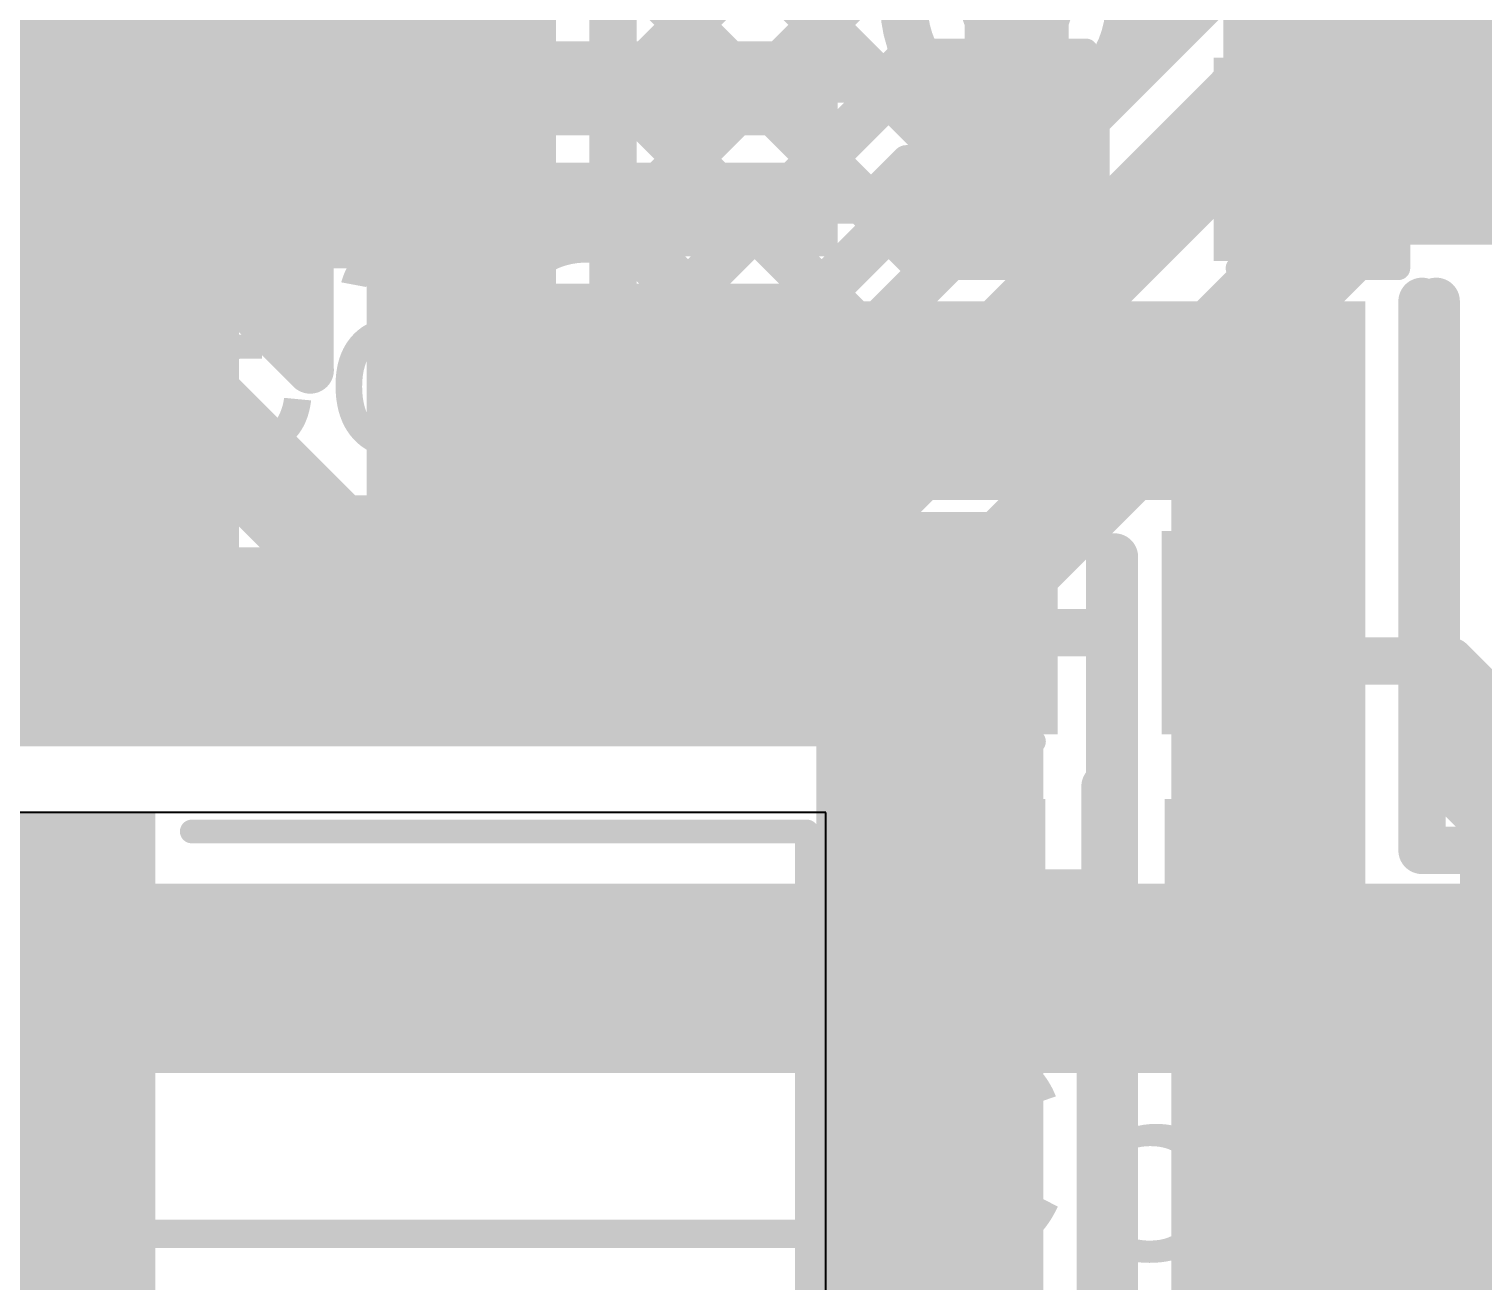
# Model space of a CAD drawing. Header units: millimetres. Extents: x -0.26 to 2.84, y -0.09 to 2.43.
# Drawn here: x 1.8396 to 2.1469, y 0.3581 to 0.6225 of the extents above; entities that cross this region are included whole.
import ezdxf

# ---------------------------------------------------------------- set-up
doc = ezdxf.new("R2010")
doc.units = ezdxf.units.MM
doc.header["$MEASUREMENT"] = 0
for name, color, linetype in [('BottomLayer', 5, 'Continuous'), ('BottomOverlay', 54, 'Continuous'), ('BottomPaste', 16, 'Continuous'), ('BottomSolder', 6, 'Continuous'), ('TopLayer', 1, 'Continuous'), ('TopOverlay', 2, 'Continuous'), ('TopPaste', 8, 'Continuous'), ('TopSolder', 216, 'Continuous'), ('ViaHoleLayer', 16, 'Continuous')]:
    doc.layers.add(name, color=color, linetype=linetype)
doc.styles.add('Arial', font='', dxfattribs={"height": 0.2})
doc.styles.get('Arial').set_extended_font_data('Arial')

# ---------------------------------------------------------------- blocks, each defined once
blk = doc.blocks.new('C__0603_B_57')
at = {"layer": 'BottomLayer'}
for points in [[(-0.015, 0.0175), (-0.015, -0.0175), (-0.045, -0.0175), (-0.045, 0.0175)], [(0.045, 0.0175), (0.045, -0.0175), (0.015, -0.0175), (0.015, 0.0175)]]:
    blk.add_hatch(color=5, dxfattribs=at).paths.add_polyline_path(points)
at = {"layer": 'BottomPaste'}
for points in [[(-0.015, 0.0175), (-0.015, -0.0175), (-0.045, -0.0175), (-0.045, 0.0175)], [(0.045, 0.0175), (0.045, -0.0175), (0.015, -0.0175), (0.015, 0.0175)]]:
    blk.add_hatch(color=16, dxfattribs=at).paths.add_polyline_path(points)
at = {"layer": 'BottomSolder'}
for points in [[(-0.011, 0.0215), (-0.011, -0.0215), (-0.049, -0.0215), (-0.049, 0.0215)], [(0.049, 0.0215), (0.049, -0.0215), (0.011, -0.0215), (0.011, 0.0215)]]:
    blk.add_hatch(color=6, dxfattribs=at).paths.add_polyline_path(points)
at = {"layer": 'BottomOverlay', "const_width": 0.005}
for points in [[(-0.05, -0.023), (-0.05, 0.023)], [(-0.016, 0.023), (-0.05, 0.023)], [(0.05, 0.023), (0.016, 0.023)], [(0.05, -0.023), (0.05, 0.023)], [(-0.016, -0.023), (-0.05, -0.023)], [(0.05, -0.023), (0.016, -0.023)]]:
    blk.add_lwpolyline(points, dxfattribs=at)
at = {"layer": 'BottomOverlay', "const_width": 0.0025}
for points in [[(-0.05125, 0.023, 1), (-0.04875, 0.023, 1)], [(-0.05125, 0.023, 1), (-0.04875, 0.023, 1)], [(-0.01725, 0.023, 1), (-0.01475, 0.023, 1)], [(0.01475, 0.023, 1), (0.01725, 0.023, 1)], [(0.04875, 0.023, 1), (0.05125, 0.023, 1)], [(0.04875, 0.023, 1), (0.05125, 0.023, 1)], [(-0.05125, -0.023, 1), (-0.04875, -0.023, 1)], [(-0.05125, -0.023, 1), (-0.04875, -0.023, 1)], [(-0.01725, -0.023, 1), (-0.01475, -0.023, 1)], [(0.01475, -0.023, 1), (0.01725, -0.023, 1)], [(0.04875, -0.023, 1), (0.05125, -0.023, 1)], [(0.04875, -0.023, 1), (0.05125, -0.023, 1)]]:
    blk.add_lwpolyline(points, format="xyb", close=True, dxfattribs=at)
blk = doc.blocks.new('C__0603_62')
at = {"layer": 'TopLayer'}
for points in [[(-0.015, 0.0175), (-0.015, -0.0175), (-0.045, -0.0175), (-0.045, 0.0175)], [(0.045, 0.0175), (0.045, -0.0175), (0.015, -0.0175), (0.015, 0.0175)]]:
    blk.add_hatch(color=1, dxfattribs=at).paths.add_polyline_path(points)
at = {"layer": 'TopPaste'}
for points in [[(-0.015, 0.0175), (-0.015, -0.0175), (-0.045, -0.0175), (-0.045, 0.0175)], [(0.045, 0.0175), (0.045, -0.0175), (0.015, -0.0175), (0.015, 0.0175)]]:
    blk.add_hatch(color=8, dxfattribs=at).paths.add_polyline_path(points)
at = {"layer": 'TopSolder'}
for points in [[(-0.01264, 0.01986), (-0.01264, -0.01986), (-0.04736, -0.01986), (-0.04736, 0.01986)], [(0.04736, 0.01986), (0.04736, -0.01986), (0.01264, -0.01986), (0.01264, 0.01986)]]:
    blk.add_hatch(color=216, dxfattribs=at).paths.add_polyline_path(points)
at = {"layer": 'TopOverlay', "const_width": 0.005}
for points in [[(-0.049, 0.021), (-0.049, -0.021)], [(-0.018, 0.021), (-0.049, 0.021)], [(0.049, 0.021), (0.018, 0.021)], [(0.049, 0.021), (0.049, -0.021)], [(-0.018, -0.021), (-0.049, -0.021)], [(0.049, -0.021), (0.018, -0.021)]]:
    blk.add_lwpolyline(points, dxfattribs=at)
at = {"layer": 'TopOverlay', "const_width": 0.0025}
for points in [[(-0.05025, 0.021, 1), (-0.04775, 0.021, 1)], [(-0.05025, 0.021, 1), (-0.04775, 0.021, 1)], [(-0.01925, 0.021, 1), (-0.01675, 0.021, 1)], [(0.01675, 0.021, 1), (0.01925, 0.021, 1)], [(0.04775, 0.021, 1), (0.05025, 0.021, 1)], [(0.04775, 0.021, 1), (0.05025, 0.021, 1)], [(-0.05025, -0.021, 1), (-0.04775, -0.021, 1)], [(-0.05025, -0.021, 1), (-0.04775, -0.021, 1)], [(-0.01925, -0.021, 1), (-0.01675, -0.021, 1)], [(0.01675, -0.021, 1), (0.01925, -0.021, 1)], [(0.04775, -0.021, 1), (0.05025, -0.021, 1)], [(0.04775, -0.021, 1), (0.05025, -0.021, 1)]]:
    blk.add_lwpolyline(points, format="xyb", close=True, dxfattribs=at)
blk = doc.blocks.new('28_HTSSOP_69')
at = {"layer": 'TopLayer'}
for points in [[(-0.14173, 0.17224), (-0.07874, 0.17224), (-0.07874, 0.16043), (-0.14173, 0.16043)], [(0.07874, 0.17224), (0.14173, 0.17224), (0.14173, 0.16043), (0.07874, 0.16043)], [(-0.14173, 0.14665), (-0.07874, 0.14665), (-0.07874, 0.13484), (-0.14173, 0.13484)], [(0.07874, 0.14665), (0.14173, 0.14665), (0.14173, 0.13484), (0.07874, 0.13484)], [(-0.14173, 0.12106), (-0.07874, 0.12106), (-0.07874, 0.10925), (-0.14173, 0.10925)], [(-0.04724, 0.12146), (0.04724, 0.12146), (0.04724, -0.12146), (-0.04724, -0.12146)], [(0.07874, 0.12106), (0.14173, 0.12106), (0.14173, 0.10925), (0.07874, 0.10925)], [(-0.14173, 0.09547), (-0.07874, 0.09547), (-0.07874, 0.08366), (-0.14173, 0.08366)], [(0.07874, 0.09547), (0.14173, 0.09547), (0.14173, 0.08366), (0.07874, 0.08366)], [(-0.14173, 0.06988), (-0.07874, 0.06988), (-0.07874, 0.05807), (-0.14173, 0.05807)], [(0.07874, 0.06988), (0.14173, 0.06988), (0.14173, 0.05807), (0.07874, 0.05807)], [(-0.14173, 0.04429), (-0.07874, 0.04429), (-0.07874, 0.03248), (-0.14173, 0.03248)], [(0.07874, 0.04429), (0.14173, 0.04429), (0.14173, 0.03248), (0.07874, 0.03248)], [(-0.14173, 0.0187), (-0.07874, 0.0187), (-0.07874, 0.00689), (-0.14173, 0.00689)], [(0.07874, 0.0187), (0.14173, 0.0187), (0.14173, 0.00689), (0.07874, 0.00689)], [(-0.14173, -0.00689), (-0.07874, -0.00689), (-0.07874, -0.0187), (-0.14173, -0.0187)], [(0.07874, -0.00689), (0.14173, -0.00689), (0.14173, -0.0187), (0.07874, -0.0187)], [(-0.14173, -0.03248), (-0.07874, -0.03248), (-0.07874, -0.04429), (-0.14173, -0.04429)], [(0.07874, -0.03248), (0.14173, -0.03248), (0.14173, -0.04429), (0.07874, -0.04429)], [(-0.14173, -0.05807), (-0.07874, -0.05807), (-0.07874, -0.06988), (-0.14173, -0.06988)], [(0.07874, -0.05807), (0.14173, -0.05807), (0.14173, -0.06988), (0.07874, -0.06988)], [(-0.14173, -0.08366), (-0.07874, -0.08366), (-0.07874, -0.09547), (-0.14173, -0.09547)], [(0.07874, -0.08366), (0.14173, -0.08366), (0.14173, -0.09547), (0.07874, -0.09547)], [(-0.14173, -0.10925), (-0.07874, -0.10925), (-0.07874, -0.12106), (-0.14173, -0.12106)], [(0.07874, -0.10925), (0.14173, -0.10925), (0.14173, -0.12106), (0.07874, -0.12106)], [(-0.14173, -0.13484), (-0.07874, -0.13484), (-0.07874, -0.14665), (-0.14173, -0.14665)], [(0.07874, -0.13484), (0.14173, -0.13484), (0.14173, -0.14665), (0.07874, -0.14665)], [(-0.14173, -0.16043), (-0.07874, -0.16043), (-0.07874, -0.17224), (-0.14173, -0.17224)], [(0.07874, -0.16043), (0.14173, -0.16043), (0.14173, -0.17224), (0.07874, -0.17224)]]:
    blk.add_hatch(color=1, dxfattribs=at).paths.add_polyline_path(points)
at = {"layer": 'TopPaste'}
for points in [[(-0.14173, 0.17224), (-0.07874, 0.17224), (-0.07874, 0.16043), (-0.14173, 0.16043)], [(0.07874, 0.17224), (0.14173, 0.17224), (0.14173, 0.16043), (0.07874, 0.16043)], [(-0.14173, 0.14665), (-0.07874, 0.14665), (-0.07874, 0.13484), (-0.14173, 0.13484)], [(0.07874, 0.14665), (0.14173, 0.14665), (0.14173, 0.13484), (0.07874, 0.13484)], [(-0.14173, 0.12106), (-0.07874, 0.12106), (-0.07874, 0.10925), (-0.14173, 0.10925)], [(-0.04724, 0.12146), (0.04724, 0.12146), (0.04724, -0.12146), (-0.04724, -0.12146)], [(0.07874, 0.12106), (0.14173, 0.12106), (0.14173, 0.10925), (0.07874, 0.10925)], [(-0.14173, 0.09547), (-0.07874, 0.09547), (-0.07874, 0.08366), (-0.14173, 0.08366)], [(0.07874, 0.09547), (0.14173, 0.09547), (0.14173, 0.08366), (0.07874, 0.08366)], [(-0.14173, 0.06988), (-0.07874, 0.06988), (-0.07874, 0.05807), (-0.14173, 0.05807)], [(0.07874, 0.06988), (0.14173, 0.06988), (0.14173, 0.05807), (0.07874, 0.05807)], [(-0.14173, 0.04429), (-0.07874, 0.04429), (-0.07874, 0.03248), (-0.14173, 0.03248)], [(0.07874, 0.04429), (0.14173, 0.04429), (0.14173, 0.03248), (0.07874, 0.03248)], [(-0.14173, 0.0187), (-0.07874, 0.0187), (-0.07874, 0.00689), (-0.14173, 0.00689)], [(0.07874, 0.0187), (0.14173, 0.0187), (0.14173, 0.00689), (0.07874, 0.00689)], [(-0.14173, -0.00689), (-0.07874, -0.00689), (-0.07874, -0.0187), (-0.14173, -0.0187)], [(0.07874, -0.00689), (0.14173, -0.00689), (0.14173, -0.0187), (0.07874, -0.0187)], [(-0.14173, -0.03248), (-0.07874, -0.03248), (-0.07874, -0.04429), (-0.14173, -0.04429)], [(0.07874, -0.03248), (0.14173, -0.03248), (0.14173, -0.04429), (0.07874, -0.04429)], [(-0.14173, -0.05807), (-0.07874, -0.05807), (-0.07874, -0.06988), (-0.14173, -0.06988)], [(0.07874, -0.05807), (0.14173, -0.05807), (0.14173, -0.06988), (0.07874, -0.06988)], [(-0.14173, -0.08366), (-0.07874, -0.08366), (-0.07874, -0.09547), (-0.14173, -0.09547)], [(0.07874, -0.08366), (0.14173, -0.08366), (0.14173, -0.09547), (0.07874, -0.09547)], [(-0.14173, -0.10925), (-0.07874, -0.10925), (-0.07874, -0.12106), (-0.14173, -0.12106)], [(0.07874, -0.10925), (0.14173, -0.10925), (0.14173, -0.12106), (0.07874, -0.12106)], [(-0.14173, -0.13484), (-0.07874, -0.13484), (-0.07874, -0.14665), (-0.14173, -0.14665)], [(0.07874, -0.13484), (0.14173, -0.13484), (0.14173, -0.14665), (0.07874, -0.14665)], [(-0.14173, -0.16043), (-0.07874, -0.16043), (-0.07874, -0.17224), (-0.14173, -0.17224)], [(0.07874, -0.16043), (0.14173, -0.16043), (0.14173, -0.17224), (0.07874, -0.17224)]]:
    blk.add_hatch(color=8, dxfattribs=at).paths.add_polyline_path(points)
at = {"layer": 'TopSolder'}
for points in [[(-0.14573, 0.17624), (-0.07474, 0.17624), (-0.07474, 0.15643), (-0.14573, 0.15643)], [(0.07474, 0.17624), (0.14573, 0.17624), (0.14573, 0.15643), (0.07474, 0.15643)], [(-0.14573, 0.15065), (-0.07474, 0.15065), (-0.07474, 0.13084), (-0.14573, 0.13084)], [(0.07474, 0.15065), (0.14573, 0.15065), (0.14573, 0.13084), (0.07474, 0.13084)], [(-0.14573, 0.12506), (-0.07474, 0.12506), (-0.07474, 0.10525), (-0.14573, 0.10525)], [(-0.05124, 0.12546), (0.05124, 0.12546), (0.05124, -0.12546), (-0.05124, -0.12546)], [(0.07474, 0.12506), (0.14573, 0.12506), (0.14573, 0.10525), (0.07474, 0.10525)], [(-0.14573, 0.09947), (-0.07474, 0.09947), (-0.07474, 0.07966), (-0.14573, 0.07966)], [(0.07474, 0.09947), (0.14573, 0.09947), (0.14573, 0.07966), (0.07474, 0.07966)], [(-0.14573, 0.07388), (-0.07474, 0.07388), (-0.07474, 0.05407), (-0.14573, 0.05407)], [(0.07474, 0.07388), (0.14573, 0.07388), (0.14573, 0.05407), (0.07474, 0.05407)], [(-0.14573, 0.04829), (-0.07474, 0.04829), (-0.07474, 0.02848), (-0.14573, 0.02848)], [(0.07474, 0.04829), (0.14573, 0.04829), (0.14573, 0.02848), (0.07474, 0.02848)], [(-0.14573, 0.0227), (-0.07474, 0.0227), (-0.07474, 0.00289), (-0.14573, 0.00289)], [(0.07474, 0.0227), (0.14573, 0.0227), (0.14573, 0.00289), (0.07474, 0.00289)], [(-0.14573, -0.00289), (-0.07474, -0.00289), (-0.07474, -0.0227), (-0.14573, -0.0227)], [(0.07474, -0.00289), (0.14573, -0.00289), (0.14573, -0.0227), (0.07474, -0.0227)], [(-0.14573, -0.02848), (-0.07474, -0.02848), (-0.07474, -0.04829), (-0.14573, -0.04829)], [(0.07474, -0.02848), (0.14573, -0.02848), (0.14573, -0.04829), (0.07474, -0.04829)], [(-0.14573, -0.05407), (-0.07474, -0.05407), (-0.07474, -0.07388), (-0.14573, -0.07388)], [(0.07474, -0.05407), (0.14573, -0.05407), (0.14573, -0.07388), (0.07474, -0.07388)], [(-0.14573, -0.07966), (-0.07474, -0.07966), (-0.07474, -0.09947), (-0.14573, -0.09947)], [(0.07474, -0.07966), (0.14573, -0.07966), (0.14573, -0.09947), (0.07474, -0.09947)], [(-0.14573, -0.10525), (-0.07474, -0.10525), (-0.07474, -0.12506), (-0.14573, -0.12506)], [(0.07474, -0.10525), (0.14573, -0.10525), (0.14573, -0.12506), (0.07474, -0.12506)], [(-0.14573, -0.13084), (-0.07474, -0.13084), (-0.07474, -0.15065), (-0.14573, -0.15065)], [(0.07474, -0.13084), (0.14573, -0.13084), (0.14573, -0.15065), (0.07474, -0.15065)], [(-0.14573, -0.15643), (-0.07474, -0.15643), (-0.07474, -0.17624), (-0.14573, -0.17624)], [(0.07474, -0.15643), (0.14573, -0.15643), (0.14573, -0.17624), (0.07474, -0.17624)]]:
    blk.add_hatch(color=216, dxfattribs=at).paths.add_polyline_path(points)
at = {"layer": 'TopOverlay'}
for points, const_width in [([(-0.12953, 0.186, 1), (-0.13847, 0.186, 1)], 0.01), ([(-0.14097, 0.186, 1), (-0.13597, 0.186, 1)], 0.005), ([(-0.13203, 0.186, 1), (-0.12703, 0.186, 1)], 0.005), ([(-0.07625, 0.191, 1), (-0.07375, 0.191, 1)], 0.0025), ([(0.07375, 0.191, 1), (0.07625, 0.191, 1)], 0.0025), ([(-0.07625, -0.191, 1), (-0.07375, -0.191, 1)], 0.0025), ([(0.07375, -0.191, 1), (0.07625, -0.191, 1)], 0.0025)]:
    blk.add_lwpolyline(points, format="xyb", close=True, dxfattribs=dict(at, const_width=const_width))
at = {"layer": 'TopOverlay', "const_width": 0.005}
for points in [[(-0.075, 0.191), (0.075, 0.191)], [(-0.075, -0.191), (0.075, -0.191)]]:
    blk.add_lwpolyline(points, dxfattribs=at)
blk = doc.blocks.new('YPRH1207_181M_93')
at = {"layer": 'TopLayer'}
blk.add_hatch(color=1, dxfattribs=at).paths.add_polyline_path([(0.1378, 0.1063), (0.24803, 0.1063), (0.24803, -0.1063), (0.1378, -0.1063)])
at = {"layer": 'TopPaste'}
blk.add_hatch(color=8, dxfattribs=at).paths.add_polyline_path([(0.1378, 0.1063), (0.24803, 0.1063), (0.24803, -0.1063), (0.1378, -0.1063)])
at = {"layer": 'TopSolder'}
blk.add_hatch(color=216, dxfattribs=at).paths.add_polyline_path([(0.1338, 0.1103), (0.25203, 0.1103), (0.25203, -0.1103), (0.1338, -0.1103)])
at = {"layer": 'TopOverlay', "const_width": 0.005}
for points in [[(0.248, -0.118), (0.248, -0.248)], [(-0.248, -0.248), (0.248, -0.248)]]:
    blk.add_lwpolyline(points, dxfattribs=at)
at = {"layer": 'TopOverlay', "const_width": 0.0025}
for points in [[(0.24675, -0.118, 1), (0.24925, -0.118, 1)], [(0.24675, -0.248, 1), (0.24925, -0.248, 1)], [(0.24675, -0.248, 1), (0.24925, -0.248, 1)]]:
    blk.add_lwpolyline(points, format="xyb", close=True, dxfattribs=at)
blk = doc.blocks.new('C__0603_100')
at = {"layer": 'TopLayer'}
for points in [[(-0.045, -0.0175), (-0.045, 0.0175), (-0.015, 0.0175), (-0.015, -0.0175)], [(0.015, -0.0175), (0.015, 0.0175), (0.045, 0.0175), (0.045, -0.0175)]]:
    blk.add_hatch(color=1, dxfattribs=at).paths.add_polyline_path(points)
at = {"layer": 'TopPaste'}
for points in [[(-0.045, -0.0175), (-0.045, 0.0175), (-0.015, 0.0175), (-0.015, -0.0175)], [(0.015, -0.0175), (0.015, 0.0175), (0.045, 0.0175), (0.045, -0.0175)]]:
    blk.add_hatch(color=8, dxfattribs=at).paths.add_polyline_path(points)
at = {"layer": 'TopSolder'}
for points in [[(-0.049, -0.0215), (-0.049, 0.0215), (-0.011, 0.0215), (-0.011, -0.0215)], [(0.011, -0.0215), (0.011, 0.0215), (0.049, 0.0215), (0.049, -0.0215)]]:
    blk.add_hatch(color=216, dxfattribs=at).paths.add_polyline_path(points)
at = {"layer": 'TopOverlay', "const_width": 0.005}
for points in [[(-0.05, -0.023), (-0.05, 0.023)], [(-0.05, 0.023), (-0.016, 0.023)], [(0.016, 0.023), (0.05, 0.023)], [(0.05, -0.023), (0.05, 0.023)], [(-0.05, -0.023), (-0.016, -0.023)], [(0.016, -0.023), (0.05, -0.023)]]:
    blk.add_lwpolyline(points, dxfattribs=at)
at = {"layer": 'TopOverlay', "const_width": 0.0025}
for points in [[(-0.05125, 0.023, 1), (-0.04875, 0.023, 1)], [(-0.05125, 0.023, 1), (-0.04875, 0.023, 1)], [(-0.01725, 0.023, 1), (-0.01475, 0.023, 1)], [(0.01475, 0.023, 1), (0.01725, 0.023, 1)], [(0.04875, 0.023, 1), (0.05125, 0.023, 1)], [(0.04875, 0.023, 1), (0.05125, 0.023, 1)], [(-0.05125, -0.023, 1), (-0.04875, -0.023, 1)], [(-0.05125, -0.023, 1), (-0.04875, -0.023, 1)], [(-0.01725, -0.023, 1), (-0.01475, -0.023, 1)], [(0.01475, -0.023, 1), (0.01725, -0.023, 1)], [(0.04875, -0.023, 1), (0.05125, -0.023, 1)], [(0.04875, -0.023, 1), (0.05125, -0.023, 1)]]:
    blk.add_lwpolyline(points, format="xyb", close=True, dxfattribs=at)
blk = doc.blocks.new('C__0603_114')
at = {"layer": 'TopLayer'}
for points in [[(-0.045, -0.0175), (-0.045, 0.0175), (-0.015, 0.0175), (-0.015, -0.0175)], [(0.015, -0.0175), (0.015, 0.0175), (0.045, 0.0175), (0.045, -0.0175)]]:
    blk.add_hatch(color=1, dxfattribs=at).paths.add_polyline_path(points)
at = {"layer": 'TopPaste'}
for points in [[(-0.045, -0.0175), (-0.045, 0.0175), (-0.015, 0.0175), (-0.015, -0.0175)], [(0.015, -0.0175), (0.015, 0.0175), (0.045, 0.0175), (0.045, -0.0175)]]:
    blk.add_hatch(color=8, dxfattribs=at).paths.add_polyline_path(points)
at = {"layer": 'TopSolder'}
for points in [[(-0.049, -0.0215), (-0.049, 0.0215), (-0.011, 0.0215), (-0.011, -0.0215)], [(0.011, -0.0215), (0.011, 0.0215), (0.049, 0.0215), (0.049, -0.0215)]]:
    blk.add_hatch(color=216, dxfattribs=at).paths.add_polyline_path(points)
at = {"layer": 'TopOverlay', "const_width": 0.005}
for points in [[(-0.05, -0.023), (-0.05, 0.023)], [(-0.05, 0.023), (-0.016, 0.023)], [(0.016, 0.023), (0.05, 0.023)], [(0.05, -0.023), (0.05, 0.023)], [(-0.05, -0.023), (-0.016, -0.023)], [(0.016, -0.023), (0.05, -0.023)]]:
    blk.add_lwpolyline(points, dxfattribs=at)
at = {"layer": 'TopOverlay', "const_width": 0.0025}
for points in [[(-0.05125, 0.023, 1), (-0.04875, 0.023, 1)], [(-0.05125, 0.023, 1), (-0.04875, 0.023, 1)], [(-0.01725, 0.023, 1), (-0.01475, 0.023, 1)], [(0.01475, 0.023, 1), (0.01725, 0.023, 1)], [(0.04875, 0.023, 1), (0.05125, 0.023, 1)], [(0.04875, 0.023, 1), (0.05125, 0.023, 1)], [(-0.05125, -0.023, 1), (-0.04875, -0.023, 1)], [(-0.05125, -0.023, 1), (-0.04875, -0.023, 1)], [(-0.01725, -0.023, 1), (-0.01475, -0.023, 1)], [(0.01475, -0.023, 1), (0.01725, -0.023, 1)], [(0.04875, -0.023, 1), (0.05125, -0.023, 1)], [(0.04875, -0.023, 1), (0.05125, -0.023, 1)]]:
    blk.add_lwpolyline(points, format="xyb", close=True, dxfattribs=at)

msp = doc.modelspace()

# ---------------------------------------------------------------- hatches: boundary and pattern name
at = {"layer": 'BottomLayer'}
h = msp.add_hatch(color=5, dxfattribs=at)
edge = h.paths.add_edge_path()
edge.add_arc((2.04831, 0.62769), 0.01181, 0, 360)
h = msp.add_hatch(color=5, dxfattribs=at)
edge = h.paths.add_edge_path()
edge.add_arc((1.931, 0.552), 0.01181, 0, 360)
at = {"layer": 'TopLayer'}
for points in [[(1.817, 0.572), (1.912, 0.572), (1.912, 0.784), (1.817, 0.784)], [(2.092, 0.577), (2.158, 0.577), (2.158, 0.664), (2.092, 0.664)], [(1.817, 0.476), (1.884, 0.476), (1.884, 0.591), (1.817, 0.591)], [(1.911, 0.523), (2.122, 0.523), (2.122, 0.565), (1.911, 0.565)], [(2.081, 0.306), (2.122, 0.306), (2.122, 0.534), (2.081, 0.534)], [(1.834, 0.476), (2.054, 0.476), (2.054, 0.513), (1.834, 0.513)], [(2.006, 0.194), (2.054, 0.194), (2.054, 0.513), (2.006, 0.513)], [(2.114, 0.306), (2.313, 0.306), (2.313, 0.437), (2.114, 0.437)]]:
    msp.add_hatch(color=1, dxfattribs=at).paths.add_polyline_path(points)
h = msp.add_hatch(color=1, dxfattribs=at)
edge = h.paths.add_edge_path()
edge.add_arc((2.04831, 0.62769), 0.01181, 0, 360)
h = msp.add_hatch(color=1, dxfattribs=at)
edge = h.paths.add_edge_path()
edge.add_arc((1.931, 0.552), 0.01181, 0, 360)
at = {"layer": 'ViaHoleLayer'}
h = msp.add_hatch(color=16, dxfattribs=at)
edge = h.paths.add_edge_path()
edge.add_arc((2.04831, 0.62769), 0.00591, 0, 360)
h = msp.add_hatch(color=16, dxfattribs=at)
edge = h.paths.add_edge_path()
edge.add_arc((1.931, 0.552), 0.00591, 0, 360)

# ---------------------------------------------------------------- linework, layer by layer
at = {"layer": 'BottomLayer'}
for points, const_width in [([(1.931, 0.552), (1.931, 0.791)], 0.04), ([(1.963, 0.552), (1.963, 0.791)], 0.01), ([(1.899, 0.552), (1.899, 0.77775)], 0.01), ([(2.04831, 0.62769), (2.04831, 0.687)], 0.022), ([(1.84939, 0.668), (1.899, 0.6184)], 0.01), ([(1.963, 0.60756), (2.02531, 0.66987)], 0.01), ([(1.963, 0.66753), (2.045, 0.58553)], 0.01), ([(1.8575, 0.61519), (1.899, 0.65669)], 0.01), ([(1.99547, 0.536), (2.11574, 0.65626)], 0.01), ([(2.005, 0.513), (2.132, 0.64)], 0.022), ([(1.963, 0.57927), (2.02531, 0.64158)], 0.01), ([(1.963, 0.63925), (2.03086, 0.57139)], 0.01), ([(1.8575, 0.582), (1.8575, 0.636)], 0.01), ([(1.8575, 0.63161), (1.899, 0.59011)], 0.01), ([(1.8575, 0.58691), (1.899, 0.62841)], 0.01), ([(1.96298, 0.55097), (2.02773, 0.61572)], 0.01), ([(2.06976, 0.61734), (2.07329, 0.61381)], 0.01), ([(1.963, 0.61096), (2.01672, 0.55725)], 0.01), ([(2.019, 0.482), (2.142, 0.605)], 0.022), ([(2.142, 0.605), (2.498, 0.605)], 0.022), ([(1.9763, 0.536), (2.04448, 0.60419)], 0.01), ([(2.0542, 0.60462), (2.05914, 0.59967)], 0.01), ([(1.8575, 0.60333), (1.899, 0.56183)], 0.01), ([(1.87071, 0.57184), (1.899, 0.60013)], 0.01), ([(1.85259, 0.582), (1.8575, 0.58691)], 0.01), ([(1.7985, 0.582), (1.8575, 0.582)], 0.01), ([(1.84659, 0.576), (1.85259, 0.582)], 0.01), ([(1.85054, 0.582), (1.85654, 0.576)], 0.01), ([(1.963, 0.58268), (2.00258, 0.5431)], 0.01), ([(1.7985, 0.576), (1.8575, 0.576)], 0.01), ([(1.8575, 0.572), (1.8575, 0.576)], 0.01), ([(1.8575, 0.57504), (1.86054, 0.572)], 0.01), ([(1.8575, 0.572), (1.868, 0.572)], 0.01), ([(1.88834, 0.56118), (1.899, 0.57184)], 0.01), ([(1.88426, 0.56526), (1.89904, 0.55049)], 0.01), ([(1.828, 0.549), (1.868, 0.549)], 0.022), ([(1.868, 0.549), (1.904, 0.513)], 0.022), ([(1.963, 0.5544), (1.9814, 0.536)], 0.01), ([(1.95871, 0.536), (1.99547, 0.536)], 0.01), ([(1.8575, 0.522), (1.8575, 0.526)], 0.01), ([(1.85847, 0.526), (1.87947, 0.505)], 0.01), ([(1.7985, 0.522), (1.8575, 0.522)], 0.01), ([(1.82569, 0.522), (1.84269, 0.505)], 0.01), ([(1.83216, 0.505), (1.84916, 0.522)], 0.01), ([(1.85397, 0.522), (1.87097, 0.505)], 0.01), ([(1.904, 0.513), (2.005, 0.513)], 0.022), ([(1.86044, 0.505), (1.86996, 0.51452)], 0.01), ([(1.81053, 0.505), (1.87947, 0.505)], 0.01), ([(1.801, 0.482), (2.019, 0.482)], 0.022), ([(1.411, 0.422), (2.181, 0.422)], 0.04), ([(1.406, 0.368), (2.027, 0.368)], 0.006), ([(2.027, 0.368), (2.189, 0.206)], 0.006)]:
    msp.add_lwpolyline(points, dxfattribs=dict(at, const_width=const_width))
at = {"layer": 'BottomLayer', "const_width": 0.01}
for points in [[(2.07212, 0.62769, -1.14025), (2.02531, 0.63385)], [(1.868, 0.572, -0.198912), (1.88426, 0.56526)], [(1.868, 0.572, -0.198912), (1.88426, 0.56526)], [(1.963, 0.552, -0.131652), (1.95871, 0.536)]]:
    msp.add_lwpolyline(points, format="xyb", dxfattribs=at)
at = {"layer": 'BottomLayer'}
for points, const_width in [([(2.04281, 0.62769, 1), (2.05381, 0.62769, 1)], 0.011), ([(1.8965, 0.6184, 1), (1.9015, 0.6184, 1)], 0.005), ([(2.02523, 0.61572, 1), (2.03023, 0.61572, 1)], 0.005), ([(2.06726, 0.61734, 1), (2.07226, 0.61734, 1)], 0.005), ([(1.855, 0.61519, 1), (1.86, 0.61519, 1)], 0.005), ([(2.07079, 0.61381, 1), (2.07579, 0.61381, 1)], 0.005), ([(1.9605, 0.61096, 1), (1.9655, 0.61096, 1)], 0.005), ([(2.1365, 0.605, 1), (2.1475, 0.605, 1)], 0.011), ([(2.1365, 0.605, 1), (2.1475, 0.605, 1)], 0.011), ([(1.9605, 0.60756, 1), (1.9655, 0.60756, 1)], 0.005), ([(2.04198, 0.60419, 1), (2.04698, 0.60419, 1)], 0.005), ([(2.0517, 0.60462, 1), (2.0567, 0.60462, 1)], 0.005), ([(1.855, 0.60333, 1), (1.86, 0.60333, 1)], 0.005), ([(1.8965, 0.60013, 1), (1.9015, 0.60013, 1)], 0.005), ([(2.05664, 0.59967, 1), (2.06164, 0.59967, 1)], 0.005), ([(1.8965, 0.59011, 1), (1.9015, 0.59011, 1)], 0.005), ([(1.855, 0.58691, 1), (1.86, 0.58691, 1)], 0.005), ([(1.855, 0.58691, 1), (1.86, 0.58691, 1)], 0.005), ([(2.0425, 0.58553, 1), (2.0475, 0.58553, 1)], 0.005), ([(1.84804, 0.582, 1), (1.85304, 0.582, 1)], 0.005), ([(1.85009, 0.582, 1), (1.85509, 0.582, 1)], 0.005), ([(1.85009, 0.582, 1), (1.85509, 0.582, 1)], 0.005), ([(1.855, 0.582, 1), (1.86, 0.582, 1)], 0.005), ([(1.855, 0.582, 1), (1.86, 0.582, 1)], 0.005), ([(1.9605, 0.58268, 1), (1.9655, 0.58268, 1)], 0.005), ([(1.9605, 0.57927, 1), (1.9655, 0.57927, 1)], 0.005), ([(1.84409, 0.576, 1), (1.84909, 0.576, 1)], 0.005), ([(1.85404, 0.576, 1), (1.85904, 0.576, 1)], 0.005), ([(1.855, 0.576, 1), (1.86, 0.576, 1)], 0.005), ([(1.855, 0.576, 1), (1.86, 0.576, 1)], 0.005), ([(1.855, 0.57504, 1), (1.86, 0.57504, 1)], 0.005), ([(1.855, 0.572, 1), (1.86, 0.572, 1)], 0.005), ([(1.855, 0.572, 1), (1.86, 0.572, 1)], 0.005), ([(1.85804, 0.572, 1), (1.86304, 0.572, 1)], 0.005), ([(1.8655, 0.572, 1), (1.8705, 0.572, 1)], 0.005), ([(1.8655, 0.572, 1), (1.8705, 0.572, 1)], 0.005), ([(1.8655, 0.572, 1), (1.8705, 0.572, 1)], 0.005), ([(1.86821, 0.57184, 1), (1.87321, 0.57184, 1)], 0.005), ([(1.8965, 0.57184, 1), (1.9015, 0.57184, 1)], 0.005), ([(2.02836, 0.57139, 1), (2.03336, 0.57139, 1)], 0.005), ([(1.921, 0.552, 1), (1.941, 0.552, 1)], 0.02), ([(1.88176, 0.56526, 1), (1.88676, 0.56526, 1)], 0.005), ([(1.88176, 0.56526, 1), (1.88676, 0.56526, 1)], 0.005), ([(1.88176, 0.56526, 1), (1.88676, 0.56526, 1)], 0.005), ([(1.88584, 0.56118, 1), (1.89084, 0.56118, 1)], 0.005), ([(1.8965, 0.56183, 1), (1.9015, 0.56183, 1)], 0.005), ([(1.8625, 0.549, 1), (1.8735, 0.549, 1)], 0.011), ([(1.8625, 0.549, 1), (1.8735, 0.549, 1)], 0.011), ([(1.9605, 0.5544, 1), (1.9655, 0.5544, 1)], 0.005), ([(2.01422, 0.55725, 1), (2.01922, 0.55725, 1)], 0.005), ([(1.8965, 0.552, 1), (1.9015, 0.552, 1)], 0.005), ([(1.9605, 0.552, 1), (1.9655, 0.552, 1)], 0.005), ([(1.9605, 0.552, 1), (1.9655, 0.552, 1)], 0.005), ([(1.89654, 0.55049, 1), (1.90154, 0.55049, 1)], 0.005), ([(1.96048, 0.55097, 1), (1.96548, 0.55097, 1)], 0.005), ([(2.00008, 0.5431, 1), (2.00508, 0.5431, 1)], 0.005), ([(1.95621, 0.536, 1), (1.96121, 0.536, 1)], 0.005), ([(1.95621, 0.536, 1), (1.96121, 0.536, 1)], 0.005), ([(1.9738, 0.536, 1), (1.9788, 0.536, 1)], 0.005), ([(1.9789, 0.536, 1), (1.98389, 0.536, 1)], 0.005), ([(1.99297, 0.536, 1), (1.99797, 0.536, 1)], 0.005), ([(1.99297, 0.536, 1), (1.99797, 0.536, 1)], 0.005), ([(1.855, 0.526, 1), (1.86, 0.526, 1)], 0.005), ([(1.85597, 0.526, 1), (1.86097, 0.526, 1)], 0.005), ([(1.84666, 0.522, 1), (1.85166, 0.522, 1)], 0.005), ([(1.85147, 0.522, 1), (1.85647, 0.522, 1)], 0.005), ([(1.855, 0.522, 1), (1.86, 0.522, 1)], 0.005), ([(1.855, 0.522, 1), (1.86, 0.522, 1)], 0.005), ([(1.8985, 0.513, 1), (1.9095, 0.513, 1)], 0.011), ([(1.8985, 0.513, 1), (1.9095, 0.513, 1)], 0.011), ([(1.9995, 0.513, 1), (2.0105, 0.513, 1)], 0.011), ([(1.9995, 0.513, 1), (2.0105, 0.513, 1)], 0.011), ([(1.86746, 0.51452, 1), (1.87246, 0.51452, 1)], 0.005), ([(1.84019, 0.505, 1), (1.84519, 0.505, 1)], 0.005), ([(1.85794, 0.505, 1), (1.86294, 0.505, 1)], 0.005), ([(1.86847, 0.505, 1), (1.87347, 0.505, 1)], 0.005), ([(1.87697, 0.505, 1), (1.88197, 0.505, 1)], 0.005), ([(1.87697, 0.505, 1), (1.88197, 0.505, 1)], 0.005), ([(2.0135, 0.482, 1), (2.0245, 0.482, 1)], 0.011), ([(2.0135, 0.482, 1), (2.0245, 0.482, 1)], 0.011), ([(2.0255, 0.368, 1), (2.0285, 0.368, 1)], 0.003), ([(2.0255, 0.368, 1), (2.0285, 0.368, 1)], 0.003)]:
    msp.add_lwpolyline(points, format="xyb", close=True, dxfattribs=dict(at, const_width=const_width))
at = {"layer": 'TopLayer'}
for p, q in [((2.008, 0.457), (1.507, 0.457)), ((2.008, -0.068), (2.008, 0.457))]:
    msp.add_line(p, q, dxfattribs=at)
for points, const_width in [([(2.024, 0.617), (2.024, 0.655)], 0.006), ([(2.04831, 0.59569), (2.04831, 0.62769)], 0.022), ([(2.017, 0.61), (2.024, 0.617)], 0.006), ([(1.975, 0.61), (2.017, 0.61)], 0.006), ([(2.04831, 0.59569), (2.049, 0.595)], 0.022), ([(2.01441, 0.58441), (2.025, 0.595)], 0.006), ([(2.025, 0.595), (2.049, 0.595)], 0.006), ([(1.975, 0.58441), (2.01441, 0.58441)], 0.006), ([(2.134, 0.546), (2.134, 0.565)], 0.01), ([(2.137, 0.47), (2.137, 0.565)], 0.01), ([(2.134, 0.55228), (2.137, 0.55528)], 0.01), ([(2.134, 0.5531), (2.137, 0.5501)], 0.01), ([(1.931, 0.552), (1.939, 0.544)], 0.006), ([(2.134, 0.511), (2.134, 0.546)], 0.01), ([(2.134, 0.511), (2.134, 0.546)], 0.01), ([(1.939, 0.544), (2.0165, 0.544)], 0.006), ([(2.134, 0.524), (2.137, 0.527)], 0.01), ([(2.134, 0.52482), (2.137, 0.52182)], 0.01), ([(2.068, 0.4625), (2.068, 0.511)], 0.01), ([(2.069, 0.294), (2.069, 0.511)], 0.01), ([(2.134, 0.449), (2.134, 0.511)], 0.01), ([(2.134, 0.49571), (2.137, 0.49871)], 0.01), ([(2.134, 0.49653), (2.137, 0.49353)], 0.01), ([(2.038, 0.495), (2.063, 0.495)], 0.01), ([(2.134, 0.46743), (2.137, 0.47043)], 0.01), ([(2.134, 0.46825), (2.15325, 0.449)], 0.01), ([(2.137, 0.47), (2.226, 0.47)], 0.01), ([(2.14385, 0.449), (2.16485, 0.47)], 0.01), ([(2.067, 0.4075), (2.067, 0.4625)], 0.01), ([(2.134, 0.449), (2.325, 0.449)], 0.01), ([(2.037, 0.44), (2.062, 0.44)], 0.01), ([(2.066, 0.271), (2.066, 0.4075)], 0.01), ([(2.066, 0.39943), (2.069, 0.40243)], 0.01), ([(2.066, 0.39483), (2.069, 0.39183)], 0.01), ([(2.066, 0.37115), (2.069, 0.37415)], 0.01), ([(2.066, 0.36654), (2.069, 0.36354)], 0.01)]:
    msp.add_lwpolyline(points, dxfattribs=dict(at, const_width=const_width))
for points, const_width in [([(2.04281, 0.62769, 1), (2.05381, 0.62769, 1)], 0.011), ([(2.0225, 0.617, 1), (2.0255, 0.617, 1)], 0.003), ([(2.0225, 0.617, 1), (2.0255, 0.617, 1)], 0.003), ([(1.9735, 0.61, 1), (1.9765, 0.61, 1)], 0.003), ([(2.0155, 0.61, 1), (2.0185, 0.61, 1)], 0.003), ([(2.0155, 0.61, 1), (2.0185, 0.61, 1)], 0.003), ([(2.04281, 0.59569, 1), (2.05381, 0.59569, 1)], 0.011), ([(2.04281, 0.59569, 1), (2.05381, 0.59569, 1)], 0.011), ([(2.0435, 0.595, 1), (2.0545, 0.595, 1)], 0.011), ([(2.0235, 0.595, 1), (2.0265, 0.595, 1)], 0.003), ([(2.0235, 0.595, 1), (2.0265, 0.595, 1)], 0.003), ([(2.0475, 0.595, 1), (2.0505, 0.595, 1)], 0.003), ([(1.9735, 0.58441, 1), (1.9765, 0.58441, 1)], 0.003), ([(2.01291, 0.58441, 1), (2.01591, 0.58441, 1)], 0.003), ([(2.01291, 0.58441, 1), (2.01591, 0.58441, 1)], 0.003), ([(2.1315, 0.565, 1), (2.1365, 0.565, 1)], 0.005), ([(2.1345, 0.565, 1), (2.1395, 0.565, 1)], 0.005), ([(2.1345, 0.55528, 1), (2.1395, 0.55528, 1)], 0.005), ([(2.1315, 0.5531, 1), (2.1365, 0.5531, 1)], 0.005), ([(2.1315, 0.55228, 1), (2.1365, 0.55228, 1)], 0.005), ([(1.9295, 0.552, 1), (1.9325, 0.552, 1)], 0.003), ([(2.1345, 0.5501, 1), (2.1395, 0.5501, 1)], 0.005), ([(2.1315, 0.546, 1), (2.1365, 0.546, 1)], 0.005), ([(2.1315, 0.546, 1), (2.1365, 0.546, 1)], 0.005), ([(2.1315, 0.546, 1), (2.1365, 0.546, 1)], 0.005), ([(1.9375, 0.544, 1), (1.9405, 0.544, 1)], 0.003), ([(1.9375, 0.544, 1), (1.9405, 0.544, 1)], 0.003), ([(2.015, 0.544, 1), (2.018, 0.544, 1)], 0.003), ([(2.1345, 0.527, 1), (2.1395, 0.527, 1)], 0.005), ([(2.1315, 0.52482, 1), (2.1365, 0.52482, 1)], 0.005), ([(2.1315, 0.524, 1), (2.1365, 0.524, 1)], 0.005), ([(2.1345, 0.52182, 1), (2.1395, 0.52182, 1)], 0.005), ([(2.0655, 0.511, 1), (2.0705, 0.511, 1)], 0.005), ([(2.0665, 0.511, 1), (2.0715, 0.511, 1)], 0.005), ([(2.1315, 0.511, 1), (2.1365, 0.511, 1)], 0.005), ([(2.1315, 0.511, 1), (2.1365, 0.511, 1)], 0.005), ([(2.1315, 0.511, 1), (2.1365, 0.511, 1)], 0.005), ([(2.1315, 0.49653, 1), (2.1365, 0.49653, 1)], 0.005), ([(2.1345, 0.49871, 1), (2.1395, 0.49871, 1)], 0.005), ([(2.0355, 0.495, 1), (2.0405, 0.495, 1)], 0.005), ([(2.0605, 0.495, 1), (2.0655, 0.495, 1)], 0.005), ([(2.1315, 0.49571, 1), (2.1365, 0.49571, 1)], 0.005), ([(2.1345, 0.49353, 1), (2.1395, 0.49353, 1)], 0.005), ([(2.1315, 0.46825, 1), (2.1365, 0.46825, 1)], 0.005), ([(2.1345, 0.47043, 1), (2.1395, 0.47043, 1)], 0.005), ([(2.1345, 0.47, 1), (2.1395, 0.47, 1)], 0.005), ([(2.1345, 0.47, 1), (2.1395, 0.47, 1)], 0.005), ([(2.1315, 0.46743, 1), (2.1365, 0.46743, 1)], 0.005), ([(2.0645, 0.4625, 1), (2.0695, 0.4625, 1)], 0.005), ([(2.0655, 0.4625, 1), (2.0705, 0.4625, 1)], 0.005), ([(2.1315, 0.449, 1), (2.1365, 0.449, 1)], 0.005), ([(2.1315, 0.449, 1), (2.1365, 0.449, 1)], 0.005), ([(2.14135, 0.449, 1), (2.14635, 0.449, 1)], 0.005), ([(2.0345, 0.44, 1), (2.0395, 0.44, 1)], 0.005), ([(2.0595, 0.44, 1), (2.0645, 0.44, 1)], 0.005), ([(2.0635, 0.4075, 1), (2.0685, 0.4075, 1)], 0.005), ([(2.0645, 0.4075, 1), (2.0695, 0.4075, 1)], 0.005), ([(2.0665, 0.40243, 1), (2.0715, 0.40243, 1)], 0.005), ([(2.0635, 0.39943, 1), (2.0685, 0.39943, 1)], 0.005), ([(2.0635, 0.39483, 1), (2.0685, 0.39483, 1)], 0.005), ([(2.0665, 0.39183, 1), (2.0715, 0.39183, 1)], 0.005), ([(2.0665, 0.37415, 1), (2.0715, 0.37415, 1)], 0.005), ([(2.0635, 0.37115, 1), (2.0685, 0.37115, 1)], 0.005), ([(2.0635, 0.36654, 1), (2.0685, 0.36654, 1)], 0.005), ([(2.0665, 0.36354, 1), (2.0715, 0.36354, 1)], 0.005)]:
    msp.add_lwpolyline(points, format="xyb", close=True, dxfattribs=dict(at, const_width=const_width))
at = {"layer": 'TopOverlay', "const_width": 0.01}
for points in [[(2.121, 0.489), (2.14, 0.489)], [(2.14, 0.489), (2.147, 0.482)], [(2.147, 0.348), (2.147, 0.482)]]:
    msp.add_lwpolyline(points, dxfattribs=at)
at = {"layer": 'TopOverlay', "const_width": 0.005}
for points in [[(2.1185, 0.489, 1), (2.1235, 0.489, 1)], [(2.1375, 0.489, 1), (2.1425, 0.489, 1)], [(2.1375, 0.489, 1), (2.1425, 0.489, 1)], [(2.1445, 0.482, 1), (2.1495, 0.482, 1)], [(2.1445, 0.482, 1), (2.1495, 0.482, 1)]]:
    msp.add_lwpolyline(points, format="xyb", close=True, dxfattribs=at)

# ---------------------------------------------------------------- block references
for name, p in [('28_HTSSOP_69', (1.86476, 0.69957)), ('C__0603_114', (2.079, 0.595)), ('C__0603_100', (2.068, 0.495))]:
    msp.add_blockref(name, p)
for name, p, rotation in [('C__0603_B_57', (1.828, 0.579), 270), ('C__0603_62', (2.067, 0.44), 180), ('YPRH1207_181M_93', (1.756, 0.205), 90)]:
    msp.add_blockref(name, p, dxfattribs=dict(rotation=rotation))

# ---------------------------------------------------------------- texts
at = {"layer": 'BottomOverlay', "style": 'Arial', "text_generation_flag": 2}
msp.add_text('C63', height=0.045, dxfattribs=at).set_placement((1.98198, 0.53251))
at = {"layer": 'TopOverlay', "style": 'Arial'}
msp.add_text('C59', height=0.045, dxfattribs=at).set_placement((2.01402, 0.36251))

doc.saveas('drawing.dxf')
